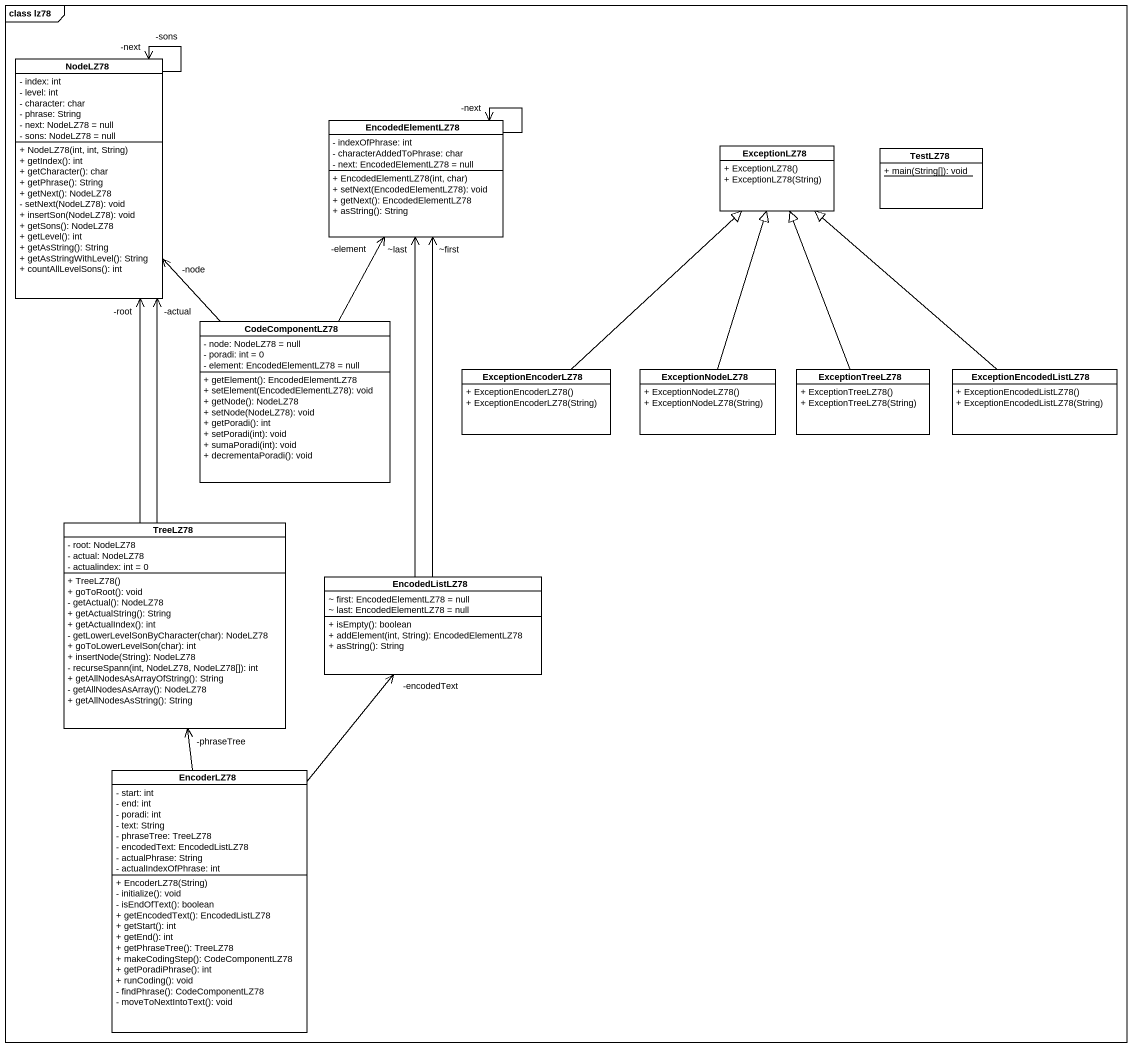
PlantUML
@startuml
mainframe class lz78
hide circle
hide empty members
skinparam classAttributeIconSize 0
class NodeLZ78 {
  - index: int
  - level: int
  - character: char
  - phrase: String
  - next: NodeLZ78 = null
  - sons: NodeLZ78 = null
  + NodeLZ78(int, int, String)
  + getIndex(): int
  + getCharacter(): char
  + getPhrase(): String
  + getNext(): NodeLZ78
  - setNext(NodeLZ78): void
  + insertSon(NodeLZ78): void
  + getSons(): NodeLZ78
  + getLevel(): int
  + getAsString(): String
  + getAsStringWithLevel(): String
  + countAllLevelSons(): int
}
class EncodedElementLZ78 {
  - indexOfPhrase: int
  - characterAddedToPhrase: char
  - next: EncodedElementLZ78 = null
  + EncodedElementLZ78(int, char)
  + setNext(EncodedElementLZ78): void
  + getNext(): EncodedElementLZ78
  + asString(): String
}
class ExceptionLZ78 {
  + ExceptionLZ78()
  + ExceptionLZ78(String)
}
class TestLZ78 {
  {static} + main(String[]): void
}
class CodeComponentLZ78 {
  - node: NodeLZ78 = null
  - poradi: int = 0
  - element: EncodedElementLZ78 = null
  + getElement(): EncodedElementLZ78
  + setElement(EncodedElementLZ78): void
  + getNode(): NodeLZ78
  + setNode(NodeLZ78): void
  + getPoradi(): int
  + setPoradi(int): void
  + sumaPoradi(int): void
  + decrementaPoradi(): void
}
class ExceptionEncoderLZ78 {
  + ExceptionEncoderLZ78()
  + ExceptionEncoderLZ78(String)
}
class ExceptionNodeLZ78 {
  + ExceptionNodeLZ78()
  + ExceptionNodeLZ78(String)
}
class ExceptionTreeLZ78 {
  + ExceptionTreeLZ78()
  + ExceptionTreeLZ78(String)
}
class ExceptionEncodedListLZ78 {
  + ExceptionEncodedListLZ78()
  + ExceptionEncodedListLZ78(String)
}
class TreeLZ78 {
  - root: NodeLZ78
  - actual: NodeLZ78
  - actualindex: int = 0
  + TreeLZ78()
  + goToRoot(): void
  - getActual(): NodeLZ78
  + getActualString(): String
  + getActualIndex(): int
  - getLowerLevelSonByCharacter(char): NodeLZ78
  + goToLowerLevelSon(char): int
  + insertNode(String): NodeLZ78
  - recurseSpann(int, NodeLZ78, NodeLZ78[]): int
  + getAllNodesAsArrayOfString(): String
  - getAllNodesAsArray(): NodeLZ78
  + getAllNodesAsString(): String
}
class EncodedListLZ78 {
  ~ first: EncodedElementLZ78 = null
  ~ last: EncodedElementLZ78 = null
  + isEmpty(): boolean
  + addElement(int, String): EncodedElementLZ78
  + asString(): String
}
class EncoderLZ78 {
  - start: int
  - end: int
  - poradi: int
  - text: String
  - phraseTree: TreeLZ78
  - encodedText: EncodedListLZ78
  - actualPhrase: String
  - actualIndexOfPhrase: int
  + EncoderLZ78(String)
  - initialize(): void
  - isEndOfText(): boolean
  + getEncodedText(): EncodedListLZ78
  + getStart(): int
  + getEnd(): int
  + getPhraseTree(): TreeLZ78
  + makeCodingStep(): CodeComponentLZ78
  + getPoradiPhrase(): int
  + runCoding(): void
  - findPhrase(): CodeComponentLZ78
  - moveToNextIntoText(): void
}
NodeLZ78 --> "-next" NodeLZ78
NodeLZ78 --> "-sons" NodeLZ78
EncodedElementLZ78 --> "-next" EncodedElementLZ78
CodeComponentLZ78 -up-> "-node" NodeLZ78
CodeComponentLZ78 -up-> "-element" EncodedElementLZ78
ExceptionEncoderLZ78 -up-|> ExceptionLZ78
ExceptionNodeLZ78 -up-|> ExceptionLZ78
ExceptionTreeLZ78 -up-|> ExceptionLZ78
ExceptionEncodedListLZ78 -up-|> ExceptionLZ78
TreeLZ78 -up-> "-actual" NodeLZ78
TreeLZ78 -up-> "-root" NodeLZ78
EncodedListLZ78 -up-> "~first" EncodedElementLZ78
EncodedListLZ78 -up-> "~last" EncodedElementLZ78
EncoderLZ78 -up-> "-phraseTree" TreeLZ78
EncoderLZ78 -up-> "-encodedText" EncodedListLZ78
@enduml
